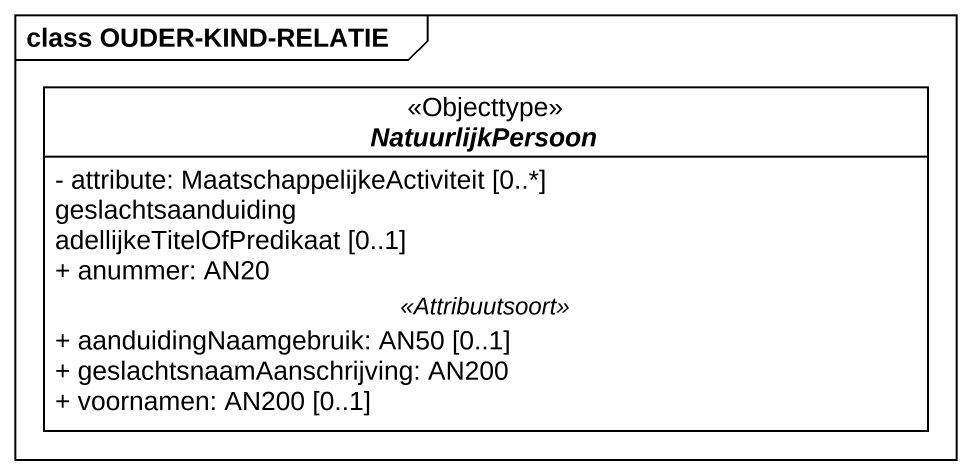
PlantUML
@startuml
mainframe class OUDER-KIND-RELATIE
hide circle
hide empty members
skinparam classAttributeIconSize 0
abstract class NatuurlijkPersoon <<Objecttype>> {
  - attribute: MaatschappelijkeActiviteit [0..*]
  geslachtsaanduiding
  adellijkeTitelOfPredikaat [0..1]
  + anummer: AN20
  .. <<Attribuutsoort>> ..
  + aanduidingNaamgebruik: AN50 [0..1]
  + geslachtsnaamAanschrijving: AN200
  + voornamen: AN200 [0..1]
}
@enduml
